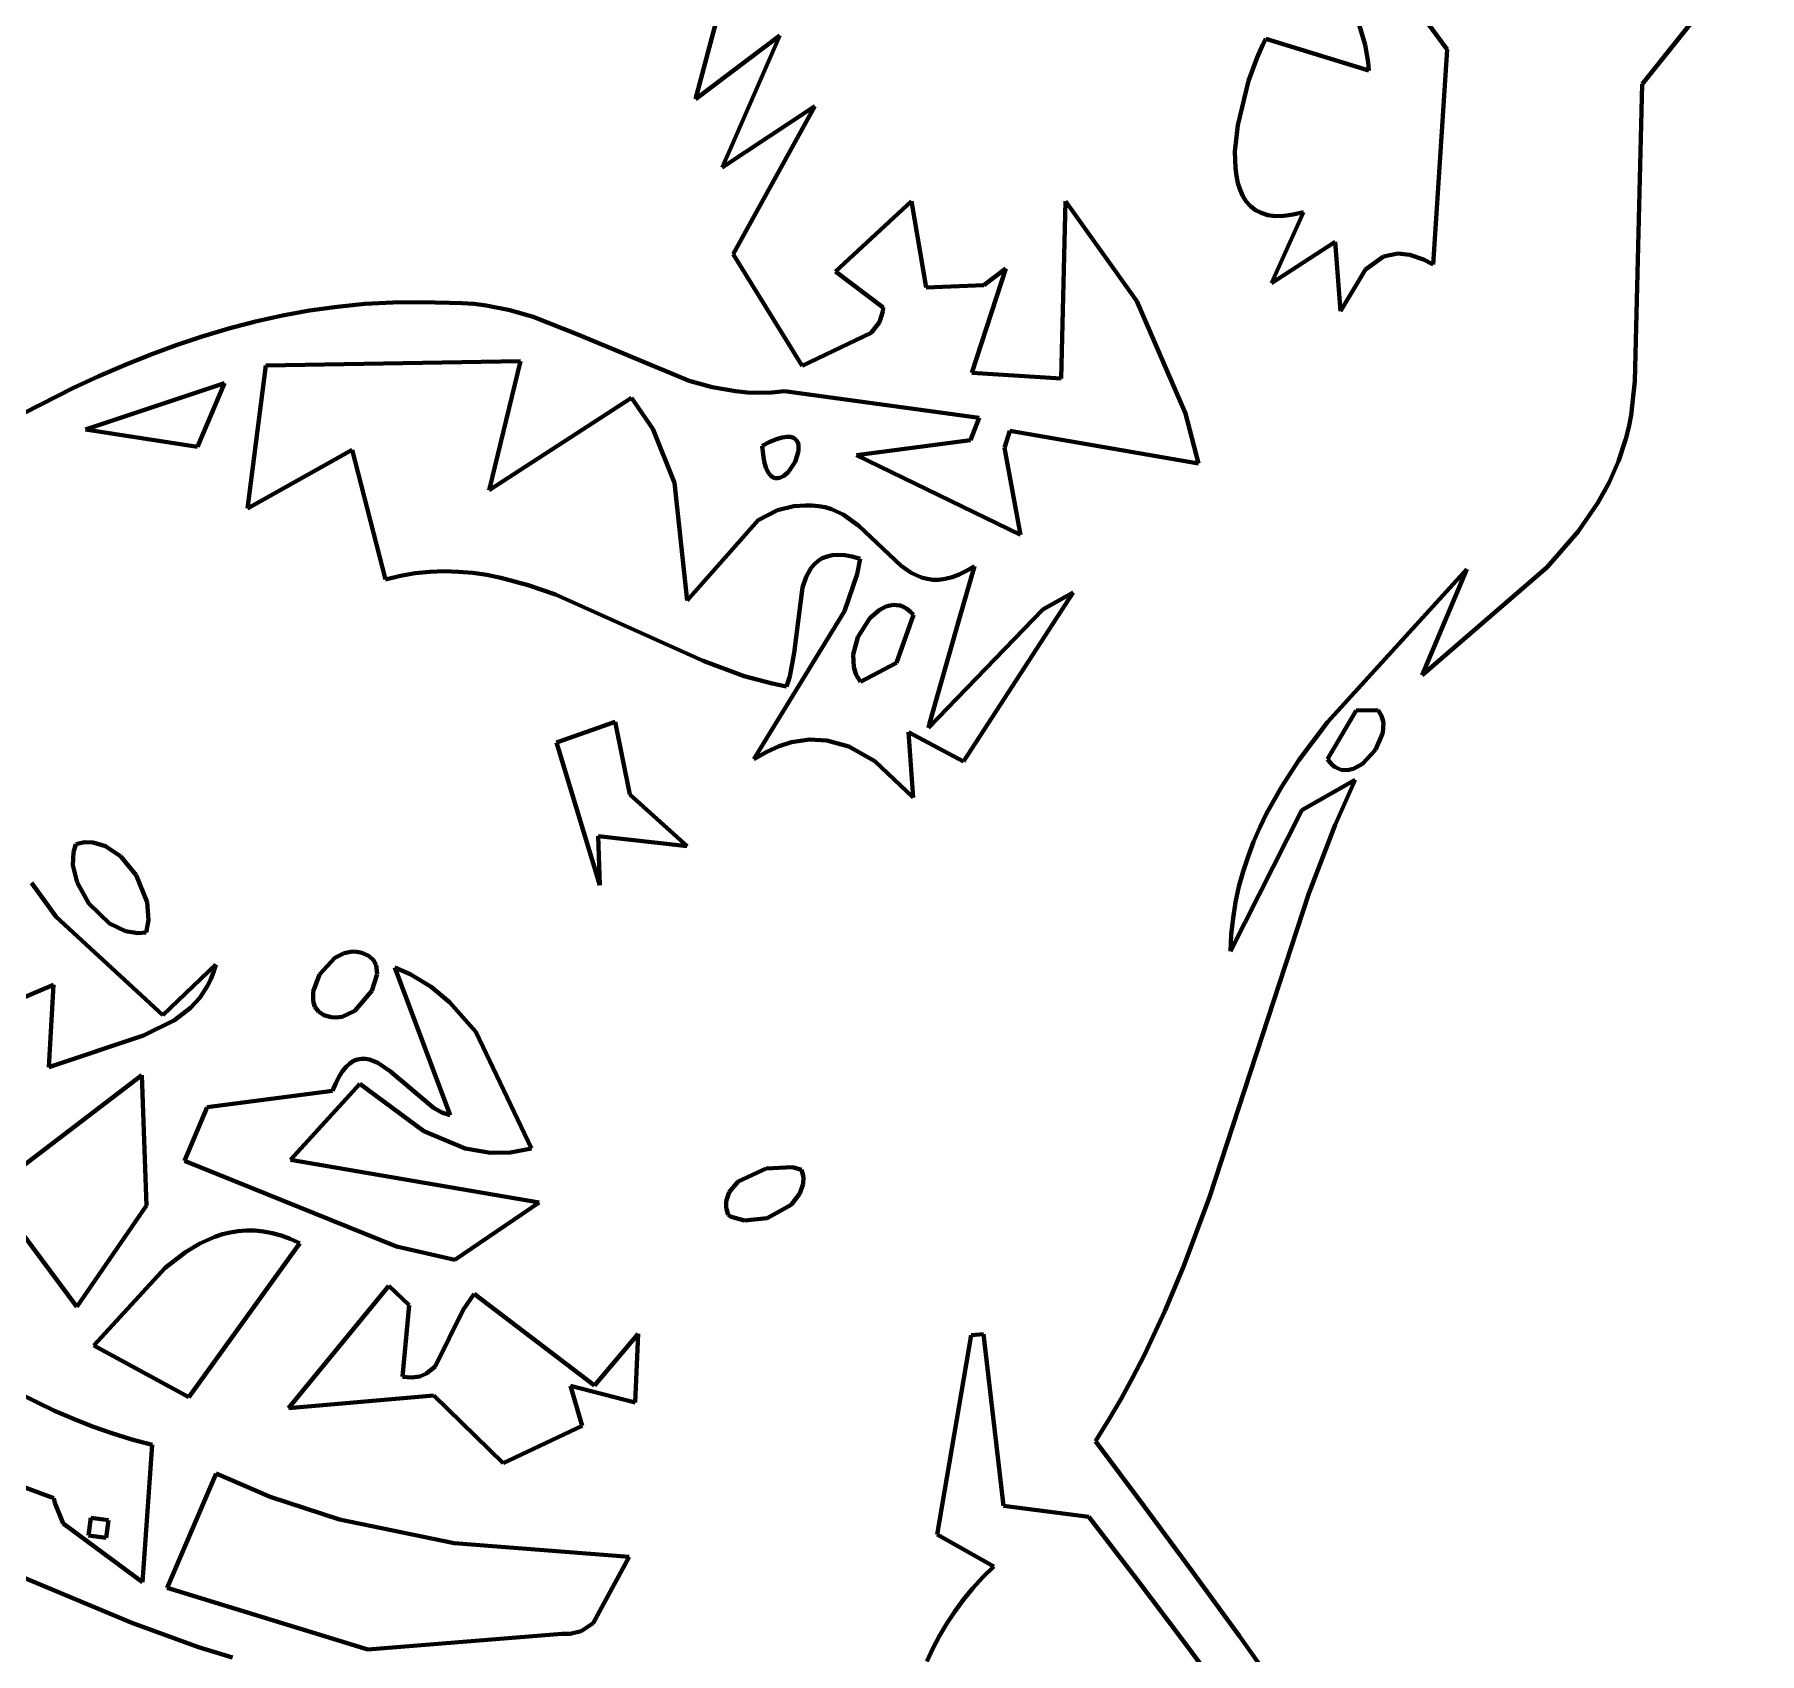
# Model space of a CAD drawing. Header units: millimetres. Extents: x 0 to 9.3, y 0 to 12.
# Drawn here: x 5.677 to 6.548, y 8.585 to 9.402 of the extents above; entities that cross this region are included whole.
import ezdxf

# ---------------------------------------------------------------- set-up
doc = ezdxf.new("R2010")
doc.units = ezdxf.units.MM
doc.layers.add('color#010101ff', color=7, linetype='CONTINUOUS', lineweight=100)
doc.layers.add('color#ffffffff', color=7, linetype='CONTINUOUS', lineweight=100)

msp = doc.modelspace()

# ---------------------------------------------------------------- linework, layer by layer
at = {"layer": 'color#010101ff'}
for p, q in [((6.54797, 9.45098), (6.48871, 9.37653)), ((6.01095, 9.36895), (6.02987, 9.43949)), ((6.39034, 9.39413), (6.37057, 9.42122)), ((6.34506, 9.40947), (6.34905, 9.39637)), ((6.05364, 9.4011), (6.01095, 9.36895)), ((6.02879, 9.34453), (6.05364, 9.4011)), ((6.29738, 9.3966), (6.2944, 9.39001)), ((6.29884, 9.39942), (6.29738, 9.3966)), ((6.35081, 9.3835), (6.29884, 9.39942)), ((6.34905, 9.39637), (6.35053, 9.38776)), ((6.38331, 9.28562), (6.39034, 9.39413)), ((6.2944, 9.39001), (6.29009, 9.37822)), ((6.35053, 9.38776), (6.35081, 9.3835)), ((6.29009, 9.37822), (6.28465, 9.35594)), ((6.48871, 9.37653), (6.4851, 9.22678)), ((6.07127, 9.36555), (6.02444, 9.33462)), ((6.02998, 9.29075), (6.07127, 9.36555)), ((6.28465, 9.35594), (6.28328, 9.34254)), ((6.02444, 9.33462), (6.02879, 9.34453)), ((6.28328, 9.34254), (6.28348, 9.33418)), ((6.28348, 9.33418), (6.28397, 9.33029)), ((6.28397, 9.33029), (6.28475, 9.32663)), ((6.28475, 9.32663), (6.28584, 9.32324)), ((6.28584, 9.32324), (6.28725, 9.32016)), ((6.12001, 9.31761), (6.08163, 9.28211)), ((6.12744, 9.27407), (6.12001, 9.31761)), ((6.19776, 9.31761), (6.19557, 9.22804)), ((6.23373, 9.26711), (6.19776, 9.31761)), ((6.28725, 9.32016), (6.289, 9.31741)), ((6.289, 9.31741), (6.29112, 9.31505)), ((6.29112, 9.31505), (6.29363, 9.31309)), ((6.29363, 9.31309), (6.29654, 9.31159)), ((6.29654, 9.31159), (6.29987, 9.31057)), ((6.29987, 9.31057), (6.30364, 9.31007)), ((6.31782, 9.31204), (6.30176, 9.27624)), ((6.30364, 9.31007), (6.30788, 9.31012)), ((6.30788, 9.31012), (6.3126, 9.31077)), ((6.3126, 9.31077), (6.31782, 9.31204)), ((6.06492, 9.23447), (6.02998, 9.29075)), ((6.30176, 9.27624), (6.33385, 9.29699)), ((6.33385, 9.29699), (6.33649, 9.262)), ((6.34907, 9.28314), (6.35818, 9.28961)), ((6.35818, 9.28961), (6.36543, 9.2911)), ((6.36543, 9.2911), (6.37157, 9.29047)), ((6.37157, 9.29047), (6.37838, 9.28817)), ((6.08163, 9.28211), (6.10581, 9.26386)), ((6.15046, 9.23091), (6.1677, 9.28355)), ((6.1677, 9.28355), (6.15646, 9.27514)), ((6.33649, 9.262), (6.34907, 9.28314)), ((6.37838, 9.28817), (6.38331, 9.28562)), ((6.15646, 9.27514), (6.12744, 9.27407)), ((5.80255, 9.25981), (5.81627, 9.26231)), ((5.81627, 9.26231), (5.83012, 9.26427)), ((5.83012, 9.26427), (5.8441, 9.26567)), ((5.8441, 9.26567), (5.85822, 9.26647)), ((5.85822, 9.26647), (5.87247, 9.26665)), ((5.87247, 9.26665), (5.88685, 9.26619)), ((5.88685, 9.26619), (5.89314, 9.26613)), ((5.89314, 9.26613), (5.89933, 9.26572)), ((5.89933, 9.26572), (5.90543, 9.26497)), ((5.90543, 9.26497), (5.91737, 9.26258)), ((5.91737, 9.26258), (5.92903, 9.2592)), ((6.10581, 9.26386), (6.10557, 9.26185)), ((6.25825, 9.21034), (6.23373, 9.26711)), ((5.77548, 9.25327), (5.78895, 9.25679)), ((5.78895, 9.25679), (5.80255, 9.25981)), ((5.92903, 9.2592), (5.95173, 9.25036)), ((6.10389, 9.25658), (6.09975, 9.25111)), ((6.10557, 9.26185), (6.10389, 9.25658)), ((5.73581, 9.24004), (5.74891, 9.24487)), ((5.74891, 9.24487), (5.76214, 9.24929)), ((5.76214, 9.24929), (5.77548, 9.25327)), ((5.95173, 9.25036), (6.00778, 9.22684)), ((6.09975, 9.25111), (6.06492, 9.23447)), ((5.72282, 9.23481), (5.73581, 9.24004)), ((5.92265, 9.23684), (5.79427, 9.23465)), ((5.90697, 9.17179), (5.92265, 9.23684)), ((5.6972, 9.22329), (5.70995, 9.22922)), ((5.70995, 9.22922), (5.72282, 9.23481)), ((5.79427, 9.23465), (5.78493, 9.16251)), ((6.19557, 9.22804), (6.15046, 9.23091)), ((5.67202, 9.21051), (5.6972, 9.22329)), ((5.77339, 9.2257), (5.70312, 9.20239)), ((5.75967, 9.19356), (5.77339, 9.2257)), ((6.00778, 9.22684), (6.01936, 9.22372)), ((6.01936, 9.22372), (6.03119, 9.22166)), ((6.03119, 9.22166), (6.03722, 9.22109)), ((6.03722, 9.22109), (6.04335, 9.22088)), ((6.04335, 9.22088), (6.04956, 9.22105)), ((6.04956, 9.22105), (6.05588, 9.22163)), ((6.05588, 9.22163), (6.15413, 9.20823)), ((6.4851, 9.22678), (6.48327, 9.20958)), ((5.97873, 9.21834), (5.90697, 9.17179)), ((5.98954, 9.20276), (5.97873, 9.21834)), ((6.26487, 9.1852), (6.25825, 9.21034)), ((5.70312, 9.20239), (5.75967, 9.19356)), ((6.00048, 9.17536), (5.98954, 9.20276)), ((6.15413, 9.20823), (6.14986, 9.19693)), ((6.1669, 9.19303), (6.16966, 9.20175)), ((6.16966, 9.20175), (6.26487, 9.1852)), ((6.48207, 9.20356), (6.48059, 9.19768)), ((6.48327, 9.20958), (6.48207, 9.20356)), ((6.04853, 9.19614), (6.04466, 9.19417)), ((6.04466, 9.19417), (6.0451, 9.18978)), ((6.05187, 9.19751), (6.04853, 9.19614)), ((6.05472, 9.19834), (6.05187, 9.19751)), ((6.0571, 9.19867), (6.05472, 9.19834)), ((6.05904, 9.19856), (6.0571, 9.19867)), ((6.06057, 9.19806), (6.05904, 9.19856)), ((6.06172, 9.19722), (6.06057, 9.19806)), ((6.06251, 9.19608), (6.06172, 9.19722)), ((6.06297, 9.1947), (6.06251, 9.19608)), ((6.063, 9.19142), (6.06297, 9.1947)), ((6.14986, 9.19693), (6.09228, 9.18943)), ((6.17511, 9.14913), (6.1669, 9.19303)), ((6.48059, 9.19768), (6.47681, 9.18637)), ((5.78493, 9.16251), (5.83784, 9.19212)), ((5.83784, 9.19212), (5.85452, 9.12669)), ((6.0451, 9.18978), (6.04575, 9.18615)), ((6.04575, 9.18615), (6.04658, 9.18324)), ((6.05801, 9.18104), (6.06126, 9.18596)), ((6.06126, 9.18596), (6.063, 9.19142)), ((6.09228, 9.18943), (6.17511, 9.14913)), ((6.47681, 9.18637), (6.47203, 9.1756)), ((6.00687, 9.11598), (6.00048, 9.17536)), ((6.04658, 9.18324), (6.04758, 9.181)), ((6.04758, 9.181), (6.04871, 9.17938)), ((6.04871, 9.17938), (6.04994, 9.17832)), ((6.04994, 9.17832), (6.05125, 9.17778)), ((6.05125, 9.17778), (6.05261, 9.17771)), ((6.05261, 9.17771), (6.05399, 9.17804)), ((6.05399, 9.17804), (6.05537, 9.17875)), ((6.05537, 9.17875), (6.05801, 9.18104)), ((6.47203, 9.1756), (6.46636, 9.16533)), ((6.05248, 9.1616), (6.04269, 9.15657)), ((6.06066, 9.16365), (6.05248, 9.1616)), ((6.06657, 9.16404), (6.06066, 9.16365)), ((6.06967, 9.16391), (6.06657, 9.16404)), ((6.07315, 9.16369), (6.06967, 9.16391)), ((6.07645, 9.1631), (6.07315, 9.16369)), ((6.0796, 9.16217), (6.07645, 9.1631)), ((6.08548, 9.15947), (6.0796, 9.16217)), ((6.09344, 9.15377), (6.08548, 9.15947)), ((6.46636, 9.16533), (6.45638, 9.15079)), ((6.04269, 9.15657), (6.00687, 9.11598)), ((6.11483, 9.13348), (6.09344, 9.15377)), ((6.45638, 9.15079), (6.44086, 9.1328)), ((6.06686, 9.12797), (6.06946, 9.13254)), ((6.06946, 9.13254), (6.07107, 9.13444)), ((6.07107, 9.13444), (6.07292, 9.13605)), ((6.07292, 9.13605), (6.07502, 9.13735)), ((6.07502, 9.13735), (6.0774, 9.13831)), ((6.0774, 9.13831), (6.08007, 9.13891)), ((6.08007, 9.13891), (6.08305, 9.13911)), ((6.08305, 9.13911), (6.08637, 9.1389)), ((6.08637, 9.1389), (6.09004, 9.13825)), ((6.09004, 9.13825), (6.09408, 9.13713)), ((6.09408, 9.13713), (6.09258, 9.12931)), ((6.1198, 9.13008), (6.11483, 9.13348)), ((6.14417, 9.1067), (6.15176, 9.13341)), ((6.15176, 9.13341), (6.14779, 9.13098)), ((6.40023, 9.13191), (6.33, 9.05461)), ((6.44086, 9.1328), (6.37774, 9.07831)), ((6.37774, 9.07831), (6.40023, 9.13191)), ((5.85452, 9.12669), (5.8621, 9.12852)), ((5.8621, 9.12852), (5.86958, 9.1298)), ((5.86958, 9.1298), (5.87697, 9.13055)), ((5.87697, 9.13055), (5.88428, 9.13081)), ((5.88428, 9.13081), (5.8915, 9.1306)), ((5.8915, 9.1306), (5.89865, 9.12997)), ((5.89865, 9.12997), (5.90573, 9.12895)), ((5.90573, 9.12895), (5.91275, 9.12756)), ((5.91275, 9.12756), (5.92663, 9.12384)), ((5.92663, 9.12384), (5.94033, 9.11905)), ((6.06498, 9.12254), (6.06686, 9.12797)), ((6.09258, 9.12931), (6.08619, 9.11075)), ((6.12509, 9.12766), (6.1198, 9.13008)), ((6.12789, 9.12691), (6.12509, 9.12766)), ((6.13082, 9.12652), (6.12789, 9.12691)), ((6.13388, 9.1265), (6.13082, 9.12652)), ((6.1371, 9.12691), (6.13388, 9.1265)), ((6.14048, 9.12777), (6.1371, 9.12691)), ((6.14404, 9.12912), (6.14048, 9.12777)), ((6.14779, 9.13098), (6.14404, 9.12912)), ((5.94033, 9.11905), (6.01485, 9.08554)), ((6.06078, 9.08968), (6.06498, 9.12254)), ((6.14625, 9.03484), (6.2016, 9.12007)), ((6.2016, 9.12007), (6.18628, 9.11156)), ((6.08619, 9.11075), (6.04055, 9.03594)), ((6.09297, 9.09762), (6.09899, 9.10716)), ((6.09899, 9.10716), (6.10372, 9.11125)), ((6.10372, 9.11125), (6.10715, 9.113)), ((6.10715, 9.113), (6.11069, 9.11379)), ((6.11069, 9.11379), (6.11425, 9.11346)), ((6.12105, 9.10888), (6.11249, 9.08453)), ((6.11425, 9.11346), (6.11601, 9.11283)), ((6.11601, 9.11283), (6.11773, 9.11188)), ((6.11773, 9.11188), (6.11942, 9.11056)), ((6.11942, 9.11056), (6.12105, 9.10888)), ((6.18628, 9.11156), (6.12857, 9.05182)), ((6.12919, 9.054), (6.14417, 9.1067)), ((6.09066, 9.08888), (6.09297, 9.09762)), ((6.05865, 9.07764), (6.06078, 9.08968)), ((6.09088, 9.08246), (6.09066, 9.08888)), ((6.01485, 9.08554), (6.03561, 9.07793)), ((6.09213, 9.07853), (6.09088, 9.08246)), ((6.11249, 9.08453), (6.09437, 9.07504)), ((6.03561, 9.07793), (6.04972, 9.0741)), ((6.04972, 9.0741), (6.05688, 9.07265)), ((6.05688, 9.07265), (6.05865, 9.07764)), ((6.09437, 9.07504), (6.09213, 9.07853)), ((5.97057, 9.05477), (5.94095, 9.04442)), ((5.97786, 9.01824), (5.97057, 9.05477)), ((6.12857, 9.05182), (6.12919, 9.054)), ((6.33, 9.05461), (6.31556, 9.03549)), ((6.33002, 9.03604), (6.34443, 9.06047)), ((6.34443, 9.06047), (6.35547, 9.06064)), ((6.35547, 9.06064), (6.3573, 9.05778)), ((6.3573, 9.05778), (6.35818, 9.05456)), ((6.35818, 9.05456), (6.35793, 9.04934)), ((6.0595, 9.0445), (6.06853, 9.04583)), ((6.06853, 9.04583), (6.07726, 9.04539)), ((6.07726, 9.04539), (6.08843, 9.0423)), ((6.12084, 9.01666), (6.11847, 9.04965)), ((6.11847, 9.04965), (6.14625, 9.03484)), ((6.35793, 9.04934), (6.35419, 9.04065)), ((5.94095, 9.04442), (5.96277, 8.97245)), ((6.04055, 9.03594), (6.047, 9.03972)), ((6.047, 9.03972), (6.05332, 9.04256)), ((6.05332, 9.04256), (6.0595, 9.0445)), ((6.08843, 9.0423), (6.10161, 9.03493)), ((6.33123, 9.03435), (6.33002, 9.03604)), ((6.35419, 9.04065), (6.34766, 9.03369)), ((6.10161, 9.03493), (6.12084, 9.01666)), ((6.31556, 9.03549), (6.3069, 9.02223)), ((6.33253, 9.03298), (6.33123, 9.03435)), ((6.3339, 9.03193), (6.33253, 9.03298)), ((6.33683, 9.03068), (6.3339, 9.03193)), ((6.33991, 9.03047), (6.33683, 9.03068)), ((6.34306, 9.03119), (6.33991, 9.03047)), ((6.34766, 9.03369), (6.34306, 9.03119)), ((6.3069, 9.02223), (6.29922, 9.0085)), ((6.31706, 9.01032), (6.3439, 9.02551)), ((6.3439, 9.02551), (6.33391, 9.00284)), ((6.00689, 8.99205), (5.97786, 9.01824)), ((6.28095, 8.93913), (6.31706, 9.01032)), ((6.29579, 9.00144), (6.29266, 8.99424)), ((6.29922, 9.0085), (6.29579, 9.00144)), ((6.33391, 9.00284), (6.32047, 8.96821)), ((5.69838, 8.99307), (5.69714, 8.98903)), ((5.70277, 8.99403), (5.69838, 8.99307)), ((5.70709, 8.99394), (5.70277, 8.99403)), ((5.71334, 8.99208), (5.70709, 8.99394)), ((5.96277, 8.97245), (5.96184, 8.99709)), ((5.96184, 8.99709), (6.00689, 8.99205)), ((6.29266, 8.99424), (6.28986, 8.98688)), ((5.69714, 8.98903), (5.69682, 8.98257)), ((5.72095, 8.98695), (5.71334, 8.99208)), ((5.72869, 8.97748), (5.72095, 8.98695)), ((6.28986, 8.98688), (6.2874, 8.97936)), ((5.69682, 8.98257), (5.69893, 8.97368)), ((5.73426, 8.96386), (5.72869, 8.97748)), ((6.2874, 8.97936), (6.2853, 8.97168)), ((5.68838, 8.95644), (5.67594, 8.97354)), ((5.69893, 8.97368), (5.70483, 8.96313)), ((6.32047, 8.96821), (6.27041, 8.81499)), ((6.2853, 8.97168), (6.28359, 8.96383)), ((5.70483, 8.96313), (5.71526, 8.95312)), ((5.73505, 8.95476), (5.73426, 8.96386)), ((6.28359, 8.96383), (6.28228, 8.95579)), ((5.74225, 8.90678), (5.68838, 8.95644)), ((5.71526, 8.95312), (5.72337, 8.94917)), ((5.72337, 8.94917), (5.72965, 8.94814)), ((5.7338, 8.94854), (5.73505, 8.95476)), ((6.28228, 8.95579), (6.28139, 8.94756)), ((5.72965, 8.94814), (5.7338, 8.94854)), ((6.28139, 8.94756), (6.28095, 8.93913)), ((5.76905, 8.93233), (5.74225, 8.90678)), ((5.76783, 8.92849), (5.76905, 8.93233)), ((5.829, 8.93572), (5.82132, 8.92727)), ((5.83378, 8.93818), (5.829, 8.93572)), ((5.83713, 8.93885), (5.83378, 8.93818)), ((5.83882, 8.93886), (5.83713, 8.93885)), ((5.84111, 8.93859), (5.83882, 8.93886)), ((5.84311, 8.93813), (5.84111, 8.93859)), ((5.84633, 8.93665), (5.84311, 8.93813)), ((5.84856, 8.93456), (5.84633, 8.93665)), ((5.84988, 8.93197), (5.84856, 8.93456)), ((5.85034, 8.92742), (5.84988, 8.93197)), ((5.76472, 8.92159), (5.76638, 8.92491)), ((5.76638, 8.92491), (5.76783, 8.92849)), ((5.82132, 8.92727), (5.81806, 8.91874)), ((5.84773, 8.91909), (5.85034, 8.92742)), ((5.85922, 8.93093), (5.88717, 8.85627)), ((5.86704, 8.92744), (5.85922, 8.93093)), ((5.87763, 8.92103), (5.86704, 8.92744)), ((5.62811, 8.89722), (5.68697, 8.92214)), ((5.68697, 8.92214), (5.68471, 8.88059)), ((5.7562, 8.91054), (5.76082, 8.91564)), ((5.76082, 8.91564), (5.76472, 8.92159)), ((5.81806, 8.91874), (5.81803, 8.91389)), ((5.83912, 8.90906), (5.84773, 8.91909)), ((5.88697, 8.91338), (5.87763, 8.92103)), ((5.74815, 8.90426), (5.7562, 8.91054)), ((5.81803, 8.91389), (5.81897, 8.91104)), ((5.81897, 8.91104), (5.82076, 8.90865)), ((5.82076, 8.90865), (5.8235, 8.90686)), ((5.8235, 8.90686), (5.82524, 8.90623)), ((5.82524, 8.90623), (5.82725, 8.9058)), ((5.82725, 8.9058), (5.82953, 8.90558)), ((5.82953, 8.90558), (5.8328, 8.90599)), ((5.8328, 8.90599), (5.83912, 8.90906)), ((5.9001, 8.89834), (5.88697, 8.91338)), ((5.73246, 8.89655), (5.74815, 8.90426)), ((5.92828, 8.83953), (5.9001, 8.89834)), ((5.68471, 8.88059), (5.73246, 8.89655)), ((5.83475, 8.8808), (5.83294, 8.8786)), ((5.8366, 8.88249), (5.83475, 8.8808)), ((5.8385, 8.88369), (5.8366, 8.88249)), ((5.84044, 8.88445), (5.8385, 8.88369)), ((5.84242, 8.8848), (5.84044, 8.88445)), ((5.84443, 8.88476), (5.84242, 8.8848)), ((5.84647, 8.88438), (5.84443, 8.88476)), ((5.85065, 8.88271), (5.84647, 8.88438)), ((5.85707, 8.87845), (5.85065, 8.88271)), ((5.73163, 8.8765), (5.67112, 8.83031)), ((5.73399, 8.81077), (5.73163, 8.8765)), ((5.80661, 8.83384), (5.84172, 8.87212)), ((5.82949, 8.87252), (5.82784, 8.86856)), ((5.83119, 8.87585), (5.82949, 8.87252)), ((5.83294, 8.8786), (5.83119, 8.87585)), ((5.84172, 8.87212), (5.87398, 8.84834)), ((5.87882, 8.86007), (5.85707, 8.87845)), ((5.82784, 8.86856), (5.76459, 8.86032)), ((5.76459, 8.86032), (5.75317, 8.83338)), ((5.88305, 8.85765), (5.87882, 8.86007)), ((5.88717, 8.85627), (5.88305, 8.85765)), ((5.87398, 8.84834), (5.89474, 8.83947)), ((5.89474, 8.83947), (5.90754, 8.83736)), ((5.90754, 8.83736), (5.91766, 8.83756)), ((5.91766, 8.83756), (5.92828, 8.83953)), ((5.75317, 8.83338), (5.8602, 8.79)), ((5.9322, 8.81236), (5.80661, 8.83384)), ((6.04668, 8.82945), (6.03256, 8.82281)), ((6.05991, 8.83019), (6.04668, 8.82945)), ((6.06458, 8.82882), (6.05991, 8.83019)), ((6.06545, 8.82521), (6.06458, 8.82882)), ((6.03256, 8.82281), (6.02802, 8.81758)), ((6.06374, 8.81684), (6.06538, 8.82173)), ((6.06538, 8.82173), (6.06545, 8.82521)), ((5.6989, 8.75965), (5.73399, 8.81077)), ((5.88962, 8.78338), (5.9322, 8.81236)), ((6.02802, 8.81758), (6.02645, 8.81296)), ((6.02645, 8.81296), (6.02648, 8.80959)), ((6.02648, 8.80959), (6.02751, 8.80601)), ((6.04727, 8.80446), (6.05923, 8.81116)), ((6.05923, 8.81116), (6.06374, 8.81684)), ((6.27041, 8.81499), (6.25747, 8.78025)), ((5.66777, 8.8015), (5.6989, 8.75965)), ((6.02751, 8.80601), (6.02899, 8.80511)), ((6.02899, 8.80511), (6.0358, 8.80313)), ((6.0358, 8.80313), (6.04727, 8.80446)), ((5.76844, 8.79497), (5.76093, 8.7916)), ((5.77231, 8.79624), (5.76844, 8.79497)), ((5.77627, 8.79721), (5.77231, 8.79624)), ((5.78032, 8.79786), (5.77627, 8.79721)), ((5.78445, 8.79817), (5.78032, 8.79786)), ((5.78868, 8.79812), (5.78445, 8.79817)), ((5.793, 8.79768), (5.78868, 8.79812)), ((5.79742, 8.79685), (5.793, 8.79768)), ((5.80194, 8.79559), (5.79742, 8.79685)), ((5.80656, 8.79389), (5.80194, 8.79559)), ((5.81129, 8.79173), (5.80656, 8.79389)), ((5.75373, 8.78726), (5.74345, 8.7793)), ((5.76093, 8.7916), (5.75373, 8.78726)), ((5.75529, 8.71404), (5.81129, 8.79173)), ((5.8602, 8.79), (5.88962, 8.78338)), ((5.74345, 8.7793), (5.70738, 8.74012)), ((6.25747, 8.78025), (6.24792, 8.75748)), ((5.85623, 8.77027), (5.80571, 8.70852)), ((5.86648, 8.76047), (5.85623, 8.77027)), ((5.89931, 8.76619), (5.89386, 8.75819)), ((5.96004, 8.71989), (5.89931, 8.76619)), ((5.86322, 8.72439), (5.86648, 8.76047)), ((5.89386, 8.75819), (5.87967, 8.72949)), ((6.24792, 8.75748), (6.23741, 8.73511)), ((5.70738, 8.74012), (5.75529, 8.71404)), ((5.98203, 8.74609), (5.96004, 8.71989)), ((5.98053, 8.71133), (5.98203, 8.74609)), ((6.1502, 8.74527), (6.13296, 8.64478)), ((6.15642, 8.74586), (6.1502, 8.74527)), ((6.16645, 8.6592), (6.15642, 8.74586)), ((6.23741, 8.73511), (6.23175, 8.7241)), ((5.86785, 8.72398), (5.86322, 8.72439)), ((5.87187, 8.72455), (5.86785, 8.72398)), ((5.87534, 8.72598), (5.87187, 8.72455)), ((5.87967, 8.72949), (5.87534, 8.72598)), ((6.23175, 8.7241), (6.22579, 8.71321)), ((5.6876, 8.70718), (5.66908, 8.71619)), ((5.80571, 8.70852), (5.87893, 8.71482)), ((5.87893, 8.71482), (5.91399, 8.68078)), ((5.95387, 8.69952), (5.94802, 8.71981)), ((5.94802, 8.71981), (5.98053, 8.71133)), ((5.69709, 8.7031), (5.6876, 8.70718)), ((6.22579, 8.71321), (6.2195, 8.70245)), ((5.70674, 8.69931), (5.69709, 8.7031)), ((5.71657, 8.69586), (5.70674, 8.69931)), ((5.91399, 8.68078), (5.95387, 8.69952)), ((6.2195, 8.70245), (6.21287, 8.69184)), ((5.72659, 8.69274), (5.71657, 8.69586)), ((5.7368, 8.68999), (5.72659, 8.69274)), ((5.73196, 8.62067), (5.7368, 8.68999)), ((6.21287, 8.69184), (6.23733, 8.65928)), ((5.65148, 8.67617), (5.6873, 8.66305)), ((5.7692, 8.67561), (5.74443, 8.61781)), ((5.7964, 8.66382), (5.7692, 8.67561)), ((5.6873, 8.66305), (5.68775, 8.66069)), ((5.83142, 8.65232), (5.7964, 8.66382)), ((5.68775, 8.66069), (5.69185, 8.65032)), ((5.70472, 8.6442), (5.70582, 8.65312)), ((5.70582, 8.65312), (5.71474, 8.65203)), ((6.20948, 8.65362), (6.16645, 8.6592)), ((6.23354, 8.62239), (6.20948, 8.65362)), ((6.23733, 8.65928), (6.26154, 8.6265)), ((5.72662, 8.6001), (5.60269, 8.65206)), ((5.69185, 8.65032), (5.73196, 8.62067)), ((5.71362, 8.64305), (5.70472, 8.6442)), ((5.71474, 8.65203), (5.71362, 8.64305)), ((5.8892, 8.64032), (5.83142, 8.65232)), ((6.13296, 8.64478), (6.16164, 8.62856)), ((5.97762, 8.63347), (5.8892, 8.64032)), ((5.95935, 8.6), (5.97762, 8.63347)), ((6.16164, 8.62856), (6.1561, 8.62318)), ((6.1561, 8.62318), (6.15097, 8.61762)), ((6.25734, 8.59091), (6.23354, 8.62239)), ((6.26154, 8.6265), (6.28548, 8.5935)), ((5.74443, 8.61781), (5.8457, 8.58665)), ((6.14623, 8.61187), (6.14186, 8.60594)), ((6.15097, 8.61762), (6.14623, 8.61187)), ((6.14186, 8.60594), (6.13784, 8.59985)), ((5.76027, 8.58786), (5.72662, 8.6001)), ((5.8457, 8.58665), (5.94354, 8.59457)), ((5.94354, 8.59457), (5.94785, 8.59463)), ((5.94785, 8.59463), (5.9534, 8.59605)), ((5.9534, 8.59605), (5.95935, 8.6)), ((6.13416, 8.59361), (6.13079, 8.58722)), ((6.13784, 8.59985), (6.13416, 8.59361)), ((6.28548, 8.5935), (6.30914, 8.56027)), ((5.77745, 8.58276), (5.76027, 8.58786)), ((6.13079, 8.58722), (6.12772, 8.58069)), ((6.28085, 8.55919), (6.25734, 8.59091))]:
    msp.add_line(p, q, dxfattribs=at)
at = {"layer": 'color#ffffffff'}
for p, q in [((6.48871, 9.37653), (6.54797, 9.45098)), ((6.02987, 9.43949), (6.01095, 9.36895)), ((6.37057, 9.42122), (6.39034, 9.39413)), ((6.34905, 9.39637), (6.34506, 9.40947)), ((6.01095, 9.36895), (6.05364, 9.4011)), ((6.05364, 9.4011), (6.02879, 9.34453)), ((6.2944, 9.39001), (6.29738, 9.3966)), ((6.29738, 9.3966), (6.29884, 9.39942)), ((6.29884, 9.39942), (6.35081, 9.3835)), ((6.35053, 9.38776), (6.34905, 9.39637)), ((6.39034, 9.39413), (6.38331, 9.28562)), ((6.29009, 9.37822), (6.2944, 9.39001)), ((6.35081, 9.3835), (6.35053, 9.38776)), ((6.28465, 9.35594), (6.29009, 9.37822)), ((6.4851, 9.22678), (6.48871, 9.37653)), ((6.02444, 9.33462), (6.07127, 9.36555)), ((6.07127, 9.36555), (6.02998, 9.29075)), ((6.28328, 9.34254), (6.28465, 9.35594)), ((6.02879, 9.34453), (6.02444, 9.33462)), ((6.28348, 9.33418), (6.28328, 9.34254)), ((6.28397, 9.33029), (6.28348, 9.33418)), ((6.28475, 9.32663), (6.28397, 9.33029)), ((6.28584, 9.32324), (6.28475, 9.32663)), ((6.28725, 9.32016), (6.28584, 9.32324)), ((6.08163, 9.28211), (6.12001, 9.31761)), ((6.12001, 9.31761), (6.12744, 9.27407)), ((6.19557, 9.22804), (6.19776, 9.31761)), ((6.19776, 9.31761), (6.23373, 9.26711)), ((6.289, 9.31741), (6.28725, 9.32016)), ((6.29112, 9.31505), (6.289, 9.31741)), ((6.29363, 9.31309), (6.29112, 9.31505)), ((6.29654, 9.31159), (6.29363, 9.31309)), ((6.29987, 9.31057), (6.29654, 9.31159)), ((6.30364, 9.31007), (6.29987, 9.31057)), ((6.30176, 9.27624), (6.31782, 9.31204)), ((6.30788, 9.31012), (6.30364, 9.31007)), ((6.3126, 9.31077), (6.30788, 9.31012)), ((6.31782, 9.31204), (6.3126, 9.31077)), ((6.02998, 9.29075), (6.06492, 9.23447)), ((6.33385, 9.29699), (6.30176, 9.27624)), ((6.33649, 9.262), (6.33385, 9.29699)), ((6.35818, 9.28961), (6.34907, 9.28314)), ((6.36543, 9.2911), (6.35818, 9.28961)), ((6.37157, 9.29047), (6.36543, 9.2911)), ((6.37838, 9.28817), (6.37157, 9.29047)), ((6.10581, 9.26386), (6.08163, 9.28211)), ((6.1677, 9.28355), (6.15046, 9.23091)), ((6.15646, 9.27514), (6.1677, 9.28355)), ((6.34907, 9.28314), (6.33649, 9.262)), ((6.38331, 9.28562), (6.37838, 9.28817)), ((6.12744, 9.27407), (6.15646, 9.27514)), ((5.81627, 9.26231), (5.80255, 9.25981)), ((5.83012, 9.26427), (5.81627, 9.26231)), ((5.8441, 9.26567), (5.83012, 9.26427)), ((5.85822, 9.26647), (5.8441, 9.26567)), ((5.87247, 9.26665), (5.85822, 9.26647)), ((5.88685, 9.26619), (5.87247, 9.26665)), ((5.89314, 9.26613), (5.88685, 9.26619)), ((5.89933, 9.26572), (5.89314, 9.26613)), ((5.90543, 9.26497), (5.89933, 9.26572)), ((5.91737, 9.26258), (5.90543, 9.26497)), ((5.92903, 9.2592), (5.91737, 9.26258)), ((6.10557, 9.26185), (6.10581, 9.26386)), ((6.23373, 9.26711), (6.25825, 9.21034)), ((5.78895, 9.25679), (5.77548, 9.25327)), ((5.80255, 9.25981), (5.78895, 9.25679)), ((5.95173, 9.25036), (5.92903, 9.2592)), ((6.09975, 9.25111), (6.10389, 9.25658)), ((6.10389, 9.25658), (6.10557, 9.26185)), ((5.74891, 9.24487), (5.73581, 9.24004)), ((5.76214, 9.24929), (5.74891, 9.24487)), ((5.77548, 9.25327), (5.76214, 9.24929)), ((6.00778, 9.22684), (5.95173, 9.25036)), ((6.06492, 9.23447), (6.09975, 9.25111)), ((5.73581, 9.24004), (5.72282, 9.23481)), ((5.79427, 9.23465), (5.92265, 9.23684)), ((5.92265, 9.23684), (5.90697, 9.17179)), ((5.70995, 9.22922), (5.6972, 9.22329)), ((5.72282, 9.23481), (5.70995, 9.22922)), ((5.78493, 9.16251), (5.79427, 9.23465)), ((6.15046, 9.23091), (6.19557, 9.22804)), ((5.6972, 9.22329), (5.67202, 9.21051)), ((5.70312, 9.20239), (5.77339, 9.2257)), ((5.77339, 9.2257), (5.75967, 9.19356)), ((6.01936, 9.22372), (6.00778, 9.22684)), ((6.03119, 9.22166), (6.01936, 9.22372)), ((6.03722, 9.22109), (6.03119, 9.22166)), ((6.04335, 9.22088), (6.03722, 9.22109)), ((6.04956, 9.22105), (6.04335, 9.22088)), ((6.05588, 9.22163), (6.04956, 9.22105)), ((6.15413, 9.20823), (6.05588, 9.22163)), ((6.48327, 9.20958), (6.4851, 9.22678)), ((5.90697, 9.17179), (5.97873, 9.21834)), ((5.97873, 9.21834), (5.98954, 9.20276)), ((6.25825, 9.21034), (6.26487, 9.1852)), ((5.75967, 9.19356), (5.70312, 9.20239)), ((5.98954, 9.20276), (6.00048, 9.17536)), ((6.14986, 9.19693), (6.15413, 9.20823)), ((6.16966, 9.20175), (6.1669, 9.19303)), ((6.26487, 9.1852), (6.16966, 9.20175)), ((6.48059, 9.19768), (6.48207, 9.20356)), ((6.48207, 9.20356), (6.48327, 9.20958)), ((6.04466, 9.19417), (6.04853, 9.19614)), ((6.0451, 9.18978), (6.04466, 9.19417)), ((6.04853, 9.19614), (6.05187, 9.19751)), ((6.05187, 9.19751), (6.05472, 9.19834)), ((6.05472, 9.19834), (6.0571, 9.19867)), ((6.0571, 9.19867), (6.05904, 9.19856)), ((6.05904, 9.19856), (6.06057, 9.19806)), ((6.06057, 9.19806), (6.06172, 9.19722)), ((6.06172, 9.19722), (6.06251, 9.19608)), ((6.06251, 9.19608), (6.06297, 9.1947)), ((6.06297, 9.1947), (6.063, 9.19142)), ((6.09228, 9.18943), (6.14986, 9.19693)), ((6.1669, 9.19303), (6.17511, 9.14913)), ((6.47681, 9.18637), (6.48059, 9.19768)), ((5.83784, 9.19212), (5.78493, 9.16251)), ((5.85452, 9.12669), (5.83784, 9.19212)), ((6.04575, 9.18615), (6.0451, 9.18978)), ((6.04658, 9.18324), (6.04575, 9.18615)), ((6.06126, 9.18596), (6.05801, 9.18104)), ((6.063, 9.19142), (6.06126, 9.18596)), ((6.17511, 9.14913), (6.09228, 9.18943)), ((6.47203, 9.1756), (6.47681, 9.18637)), ((6.00048, 9.17536), (6.00687, 9.11598)), ((6.04758, 9.181), (6.04658, 9.18324)), ((6.04871, 9.17938), (6.04758, 9.181)), ((6.04994, 9.17832), (6.04871, 9.17938)), ((6.05125, 9.17778), (6.04994, 9.17832)), ((6.05261, 9.17771), (6.05125, 9.17778)), ((6.05399, 9.17804), (6.05261, 9.17771)), ((6.05537, 9.17875), (6.05399, 9.17804)), ((6.05801, 9.18104), (6.05537, 9.17875)), ((6.46636, 9.16533), (6.47203, 9.1756)), ((6.04269, 9.15657), (6.05248, 9.1616)), ((6.05248, 9.1616), (6.06066, 9.16365)), ((6.06066, 9.16365), (6.06657, 9.16404)), ((6.06657, 9.16404), (6.06967, 9.16391)), ((6.06967, 9.16391), (6.07315, 9.16369)), ((6.07315, 9.16369), (6.07645, 9.1631)), ((6.07645, 9.1631), (6.0796, 9.16217)), ((6.0796, 9.16217), (6.08548, 9.15947)), ((6.08548, 9.15947), (6.09344, 9.15377)), ((6.45638, 9.15079), (6.46636, 9.16533)), ((6.00687, 9.11598), (6.04269, 9.15657)), ((6.09344, 9.15377), (6.11483, 9.13348)), ((6.44086, 9.1328), (6.45638, 9.15079)), ((6.06946, 9.13254), (6.06686, 9.12797)), ((6.07107, 9.13444), (6.06946, 9.13254)), ((6.07292, 9.13605), (6.07107, 9.13444)), ((6.07502, 9.13735), (6.07292, 9.13605)), ((6.0774, 9.13831), (6.07502, 9.13735)), ((6.08007, 9.13891), (6.0774, 9.13831)), ((6.08305, 9.13911), (6.08007, 9.13891)), ((6.08637, 9.1389), (6.08305, 9.13911)), ((6.09004, 9.13825), (6.08637, 9.1389)), ((6.09408, 9.13713), (6.09004, 9.13825)), ((6.09258, 9.12931), (6.09408, 9.13713)), ((6.11483, 9.13348), (6.1198, 9.13008)), ((6.15176, 9.13341), (6.14417, 9.1067)), ((6.14779, 9.13098), (6.15176, 9.13341)), ((6.33, 9.05461), (6.40023, 9.13191)), ((6.37774, 9.07831), (6.44086, 9.1328)), ((6.40023, 9.13191), (6.37774, 9.07831)), ((5.8621, 9.12852), (5.85452, 9.12669)), ((5.86958, 9.1298), (5.8621, 9.12852)), ((5.87697, 9.13055), (5.86958, 9.1298)), ((5.88428, 9.13081), (5.87697, 9.13055)), ((5.8915, 9.1306), (5.88428, 9.13081)), ((5.89865, 9.12997), (5.8915, 9.1306)), ((5.90573, 9.12895), (5.89865, 9.12997)), ((5.91275, 9.12756), (5.90573, 9.12895)), ((5.92663, 9.12384), (5.91275, 9.12756)), ((5.94033, 9.11905), (5.92663, 9.12384)), ((6.06686, 9.12797), (6.06498, 9.12254)), ((6.08619, 9.11075), (6.09258, 9.12931)), ((6.1198, 9.13008), (6.12509, 9.12766)), ((6.12509, 9.12766), (6.12789, 9.12691)), ((6.12789, 9.12691), (6.13082, 9.12652)), ((6.13082, 9.12652), (6.13388, 9.1265)), ((6.13388, 9.1265), (6.1371, 9.12691)), ((6.1371, 9.12691), (6.14048, 9.12777)), ((6.14048, 9.12777), (6.14404, 9.12912)), ((6.14404, 9.12912), (6.14779, 9.13098)), ((6.01485, 9.08554), (5.94033, 9.11905)), ((6.06498, 9.12254), (6.06078, 9.08968)), ((6.2016, 9.12007), (6.14625, 9.03484)), ((6.18628, 9.11156), (6.2016, 9.12007)), ((6.04055, 9.03594), (6.08619, 9.11075)), ((6.09899, 9.10716), (6.09297, 9.09762)), ((6.10372, 9.11125), (6.09899, 9.10716)), ((6.10715, 9.113), (6.10372, 9.11125)), ((6.11069, 9.11379), (6.10715, 9.113)), ((6.11425, 9.11346), (6.11069, 9.11379)), ((6.11249, 9.08453), (6.12105, 9.10888)), ((6.11601, 9.11283), (6.11425, 9.11346)), ((6.11773, 9.11188), (6.11601, 9.11283)), ((6.11942, 9.11056), (6.11773, 9.11188)), ((6.12105, 9.10888), (6.11942, 9.11056)), ((6.12857, 9.05182), (6.18628, 9.11156)), ((6.14417, 9.1067), (6.12919, 9.054)), ((6.09297, 9.09762), (6.09066, 9.08888)), ((6.06078, 9.08968), (6.05865, 9.07764)), ((6.09066, 9.08888), (6.09088, 9.08246)), ((6.03561, 9.07793), (6.01485, 9.08554)), ((6.09088, 9.08246), (6.09213, 9.07853)), ((6.09437, 9.07504), (6.11249, 9.08453)), ((6.04972, 9.0741), (6.03561, 9.07793)), ((6.05688, 9.07265), (6.04972, 9.0741)), ((6.05865, 9.07764), (6.05688, 9.07265)), ((6.09213, 9.07853), (6.09437, 9.07504)), ((5.94095, 9.04442), (5.97057, 9.05477)), ((5.97057, 9.05477), (5.97786, 9.01824)), ((6.12919, 9.054), (6.12857, 9.05182)), ((6.31556, 9.03549), (6.33, 9.05461)), ((6.34443, 9.06047), (6.33002, 9.03604)), ((6.35547, 9.06064), (6.34443, 9.06047)), ((6.3573, 9.05778), (6.35547, 9.06064)), ((6.35818, 9.05456), (6.3573, 9.05778)), ((6.35793, 9.04934), (6.35818, 9.05456)), ((6.06853, 9.04583), (6.0595, 9.0445)), ((6.07726, 9.04539), (6.06853, 9.04583)), ((6.08843, 9.0423), (6.07726, 9.04539)), ((6.14625, 9.03484), (6.11847, 9.04965)), ((6.11847, 9.04965), (6.12084, 9.01666)), ((6.35419, 9.04065), (6.35793, 9.04934)), ((5.96277, 8.97245), (5.94095, 9.04442)), ((6.047, 9.03972), (6.04055, 9.03594)), ((6.05332, 9.04256), (6.047, 9.03972)), ((6.0595, 9.0445), (6.05332, 9.04256)), ((6.10161, 9.03493), (6.08843, 9.0423)), ((6.33002, 9.03604), (6.33123, 9.03435)), ((6.34766, 9.03369), (6.35419, 9.04065)), ((6.12084, 9.01666), (6.10161, 9.03493)), ((6.3069, 9.02223), (6.31556, 9.03549)), ((6.33123, 9.03435), (6.33253, 9.03298)), ((6.33253, 9.03298), (6.3339, 9.03193)), ((6.3339, 9.03193), (6.33683, 9.03068)), ((6.33683, 9.03068), (6.33991, 9.03047)), ((6.33991, 9.03047), (6.34306, 9.03119)), ((6.34306, 9.03119), (6.34766, 9.03369)), ((6.29922, 9.0085), (6.3069, 9.02223)), ((6.3439, 9.02551), (6.31706, 9.01032)), ((6.33391, 9.00284), (6.3439, 9.02551)), ((5.97786, 9.01824), (6.00689, 8.99205)), ((6.31706, 9.01032), (6.28095, 8.93913)), ((6.29266, 8.99424), (6.29579, 9.00144)), ((6.29579, 9.00144), (6.29922, 9.0085)), ((6.32047, 8.96821), (6.33391, 9.00284)), ((5.69714, 8.98903), (5.69838, 8.99307)), ((5.69838, 8.99307), (5.70277, 8.99403)), ((5.70277, 8.99403), (5.70709, 8.99394)), ((5.70709, 8.99394), (5.71334, 8.99208)), ((6.00689, 8.99205), (5.96184, 8.99709)), ((5.96184, 8.99709), (5.96277, 8.97245)), ((6.28986, 8.98688), (6.29266, 8.99424)), ((5.69682, 8.98257), (5.69714, 8.98903)), ((5.71334, 8.99208), (5.72095, 8.98695)), ((5.72095, 8.98695), (5.72869, 8.97748)), ((6.2874, 8.97936), (6.28986, 8.98688)), ((5.69893, 8.97368), (5.69682, 8.98257)), ((5.72869, 8.97748), (5.73426, 8.96386)), ((6.2853, 8.97168), (6.2874, 8.97936)), ((5.67594, 8.97354), (5.68838, 8.95644)), ((5.70483, 8.96313), (5.69893, 8.97368)), ((6.27041, 8.81499), (6.32047, 8.96821)), ((6.28359, 8.96383), (6.2853, 8.97168)), ((5.71526, 8.95312), (5.70483, 8.96313)), ((5.73426, 8.96386), (5.73505, 8.95476)), ((6.28228, 8.95579), (6.28359, 8.96383)), ((5.68838, 8.95644), (5.74225, 8.90678)), ((5.72337, 8.94917), (5.71526, 8.95312)), ((5.72965, 8.94814), (5.72337, 8.94917)), ((5.73505, 8.95476), (5.7338, 8.94854)), ((6.28139, 8.94756), (6.28228, 8.95579)), ((5.7338, 8.94854), (5.72965, 8.94814)), ((6.28095, 8.93913), (6.28139, 8.94756)), ((5.74225, 8.90678), (5.76905, 8.93233)), ((5.76905, 8.93233), (5.76783, 8.92849)), ((5.82132, 8.92727), (5.829, 8.93572)), ((5.829, 8.93572), (5.83378, 8.93818)), ((5.83378, 8.93818), (5.83713, 8.93885)), ((5.83713, 8.93885), (5.83882, 8.93886)), ((5.83882, 8.93886), (5.84111, 8.93859)), ((5.84111, 8.93859), (5.84311, 8.93813)), ((5.84311, 8.93813), (5.84633, 8.93665)), ((5.84633, 8.93665), (5.84856, 8.93456)), ((5.84856, 8.93456), (5.84988, 8.93197)), ((5.84988, 8.93197), (5.85034, 8.92742)), ((5.76638, 8.92491), (5.76472, 8.92159)), ((5.76783, 8.92849), (5.76638, 8.92491)), ((5.81806, 8.91874), (5.82132, 8.92727)), ((5.85034, 8.92742), (5.84773, 8.91909)), ((5.85922, 8.93093), (5.86704, 8.92744)), ((5.88717, 8.85627), (5.85922, 8.93093)), ((5.86704, 8.92744), (5.87763, 8.92103)), ((5.68697, 8.92214), (5.62811, 8.89722)), ((5.68471, 8.88059), (5.68697, 8.92214)), ((5.76082, 8.91564), (5.7562, 8.91054)), ((5.76472, 8.92159), (5.76082, 8.91564)), ((5.81803, 8.91389), (5.81806, 8.91874)), ((5.84773, 8.91909), (5.83912, 8.90906)), ((5.87763, 8.92103), (5.88697, 8.91338)), ((5.7562, 8.91054), (5.74815, 8.90426)), ((5.81897, 8.91104), (5.81803, 8.91389)), ((5.82076, 8.90865), (5.81897, 8.91104)), ((5.8235, 8.90686), (5.82076, 8.90865)), ((5.82524, 8.90623), (5.8235, 8.90686)), ((5.82725, 8.9058), (5.82524, 8.90623)), ((5.82953, 8.90558), (5.82725, 8.9058)), ((5.8328, 8.90599), (5.82953, 8.90558)), ((5.83912, 8.90906), (5.8328, 8.90599)), ((5.88697, 8.91338), (5.9001, 8.89834)), ((5.74815, 8.90426), (5.73246, 8.89655)), ((5.9001, 8.89834), (5.92828, 8.83953)), ((5.73246, 8.89655), (5.68471, 8.88059)), ((5.83294, 8.8786), (5.83475, 8.8808)), ((5.83475, 8.8808), (5.8366, 8.88249)), ((5.8366, 8.88249), (5.8385, 8.88369)), ((5.8385, 8.88369), (5.84044, 8.88445)), ((5.84044, 8.88445), (5.84242, 8.8848)), ((5.84242, 8.8848), (5.84443, 8.88476)), ((5.84443, 8.88476), (5.84647, 8.88438)), ((5.84647, 8.88438), (5.85065, 8.88271)), ((5.85065, 8.88271), (5.85707, 8.87845)), ((5.67112, 8.83031), (5.73163, 8.8765)), ((5.73163, 8.8765), (5.73399, 8.81077)), ((5.84172, 8.87212), (5.80661, 8.83384)), ((5.82784, 8.86856), (5.82949, 8.87252)), ((5.82949, 8.87252), (5.83119, 8.87585)), ((5.83119, 8.87585), (5.83294, 8.8786)), ((5.87398, 8.84834), (5.84172, 8.87212)), ((5.85707, 8.87845), (5.87882, 8.86007)), ((5.76459, 8.86032), (5.82784, 8.86856)), ((5.75317, 8.83338), (5.76459, 8.86032)), ((5.87882, 8.86007), (5.88305, 8.85765)), ((5.88305, 8.85765), (5.88717, 8.85627)), ((5.89474, 8.83947), (5.87398, 8.84834)), ((5.90754, 8.83736), (5.89474, 8.83947)), ((5.91766, 8.83756), (5.90754, 8.83736)), ((5.92828, 8.83953), (5.91766, 8.83756)), ((5.8602, 8.79), (5.75317, 8.83338)), ((5.80661, 8.83384), (5.9322, 8.81236)), ((6.03256, 8.82281), (6.04668, 8.82945)), ((6.04668, 8.82945), (6.05991, 8.83019)), ((6.05991, 8.83019), (6.06458, 8.82882)), ((6.06458, 8.82882), (6.06545, 8.82521)), ((6.02802, 8.81758), (6.03256, 8.82281)), ((6.06538, 8.82173), (6.06374, 8.81684)), ((6.06545, 8.82521), (6.06538, 8.82173)), ((5.73399, 8.81077), (5.6989, 8.75965)), ((5.9322, 8.81236), (5.88962, 8.78338)), ((6.02645, 8.81296), (6.02802, 8.81758)), ((6.02648, 8.80959), (6.02645, 8.81296)), ((6.02751, 8.80601), (6.02648, 8.80959)), ((6.05923, 8.81116), (6.04727, 8.80446)), ((6.06374, 8.81684), (6.05923, 8.81116)), ((6.25747, 8.78025), (6.27041, 8.81499)), ((5.6989, 8.75965), (5.66777, 8.8015)), ((6.02899, 8.80511), (6.02751, 8.80601)), ((6.0358, 8.80313), (6.02899, 8.80511)), ((6.04727, 8.80446), (6.0358, 8.80313)), ((5.76093, 8.7916), (5.76844, 8.79497)), ((5.76844, 8.79497), (5.77231, 8.79624)), ((5.77231, 8.79624), (5.77627, 8.79721)), ((5.77627, 8.79721), (5.78032, 8.79786)), ((5.78032, 8.79786), (5.78445, 8.79817)), ((5.78445, 8.79817), (5.78868, 8.79812)), ((5.78868, 8.79812), (5.793, 8.79768)), ((5.793, 8.79768), (5.79742, 8.79685)), ((5.79742, 8.79685), (5.80194, 8.79559)), ((5.80194, 8.79559), (5.80656, 8.79389)), ((5.80656, 8.79389), (5.81129, 8.79173)), ((5.74345, 8.7793), (5.75373, 8.78726)), ((5.75373, 8.78726), (5.76093, 8.7916)), ((5.81129, 8.79173), (5.75529, 8.71404)), ((5.88962, 8.78338), (5.8602, 8.79)), ((5.70738, 8.74012), (5.74345, 8.7793)), ((6.24792, 8.75748), (6.25747, 8.78025)), ((5.80571, 8.70852), (5.85623, 8.77027)), ((5.85623, 8.77027), (5.86648, 8.76047)), ((5.89386, 8.75819), (5.89931, 8.76619)), ((5.89931, 8.76619), (5.96004, 8.71989)), ((5.86648, 8.76047), (5.86322, 8.72439)), ((5.87967, 8.72949), (5.89386, 8.75819)), ((6.23741, 8.73511), (6.24792, 8.75748)), ((5.75529, 8.71404), (5.70738, 8.74012)), ((5.96004, 8.71989), (5.98203, 8.74609)), ((5.98203, 8.74609), (5.98053, 8.71133)), ((6.13296, 8.64478), (6.1502, 8.74527)), ((6.1502, 8.74527), (6.15642, 8.74586)), ((6.15642, 8.74586), (6.16645, 8.6592)), ((6.23175, 8.7241), (6.23741, 8.73511)), ((5.86322, 8.72439), (5.86785, 8.72398)), ((5.86785, 8.72398), (5.87187, 8.72455)), ((5.87187, 8.72455), (5.87534, 8.72598)), ((5.87534, 8.72598), (5.87967, 8.72949)), ((6.22579, 8.71321), (6.23175, 8.7241)), ((5.66908, 8.71619), (5.6876, 8.70718)), ((5.87893, 8.71482), (5.80571, 8.70852)), ((5.91399, 8.68078), (5.87893, 8.71482)), ((5.98053, 8.71133), (5.94802, 8.71981)), ((5.94802, 8.71981), (5.95387, 8.69952)), ((5.6876, 8.70718), (5.69709, 8.7031)), ((6.2195, 8.70245), (6.22579, 8.71321)), ((5.69709, 8.7031), (5.70674, 8.69931)), ((5.70674, 8.69931), (5.71657, 8.69586)), ((5.95387, 8.69952), (5.91399, 8.68078)), ((6.21287, 8.69184), (6.2195, 8.70245)), ((5.71657, 8.69586), (5.72659, 8.69274)), ((5.72659, 8.69274), (5.7368, 8.68999)), ((5.7368, 8.68999), (5.73196, 8.62067)), ((6.23733, 8.65928), (6.21287, 8.69184)), ((5.6873, 8.66305), (5.65148, 8.67617)), ((5.74443, 8.61781), (5.7692, 8.67561)), ((5.7692, 8.67561), (5.7964, 8.66382)), ((5.68775, 8.66069), (5.6873, 8.66305)), ((5.7964, 8.66382), (5.83142, 8.65232)), ((5.69185, 8.65032), (5.68775, 8.66069)), ((5.70582, 8.65312), (5.70472, 8.6442)), ((5.71474, 8.65203), (5.70582, 8.65312)), ((6.16645, 8.6592), (6.20948, 8.65362)), ((6.20948, 8.65362), (6.23354, 8.62239)), ((6.26154, 8.6265), (6.23733, 8.65928)), ((5.60269, 8.65206), (5.72662, 8.6001)), ((5.73196, 8.62067), (5.69185, 8.65032)), ((5.70472, 8.6442), (5.71362, 8.64305)), ((5.71362, 8.64305), (5.71474, 8.65203)), ((5.83142, 8.65232), (5.8892, 8.64032)), ((6.16164, 8.62856), (6.13296, 8.64478)), ((5.8892, 8.64032), (5.97762, 8.63347)), ((5.97762, 8.63347), (5.95935, 8.6)), ((6.1561, 8.62318), (6.16164, 8.62856)), ((6.15097, 8.61762), (6.1561, 8.62318)), ((6.23354, 8.62239), (6.25734, 8.59091)), ((6.28548, 8.5935), (6.26154, 8.6265)), ((5.8457, 8.58665), (5.74443, 8.61781)), ((6.14186, 8.60594), (6.14623, 8.61187)), ((6.14623, 8.61187), (6.15097, 8.61762)), ((6.13784, 8.59985), (6.14186, 8.60594)), ((5.72662, 8.6001), (5.76027, 8.58786)), ((5.94354, 8.59457), (5.8457, 8.58665)), ((5.94785, 8.59463), (5.94354, 8.59457)), ((5.9534, 8.59605), (5.94785, 8.59463)), ((5.95935, 8.6), (5.9534, 8.59605)), ((6.13079, 8.58722), (6.13416, 8.59361)), ((6.13416, 8.59361), (6.13784, 8.59985)), ((6.30914, 8.56027), (6.28548, 8.5935)), ((5.76027, 8.58786), (5.77745, 8.58276)), ((6.12772, 8.58069), (6.13079, 8.58722)), ((6.25734, 8.59091), (6.28085, 8.55919))]:
    msp.add_line(p, q, dxfattribs=at)

doc.saveas('drawing.dxf')
